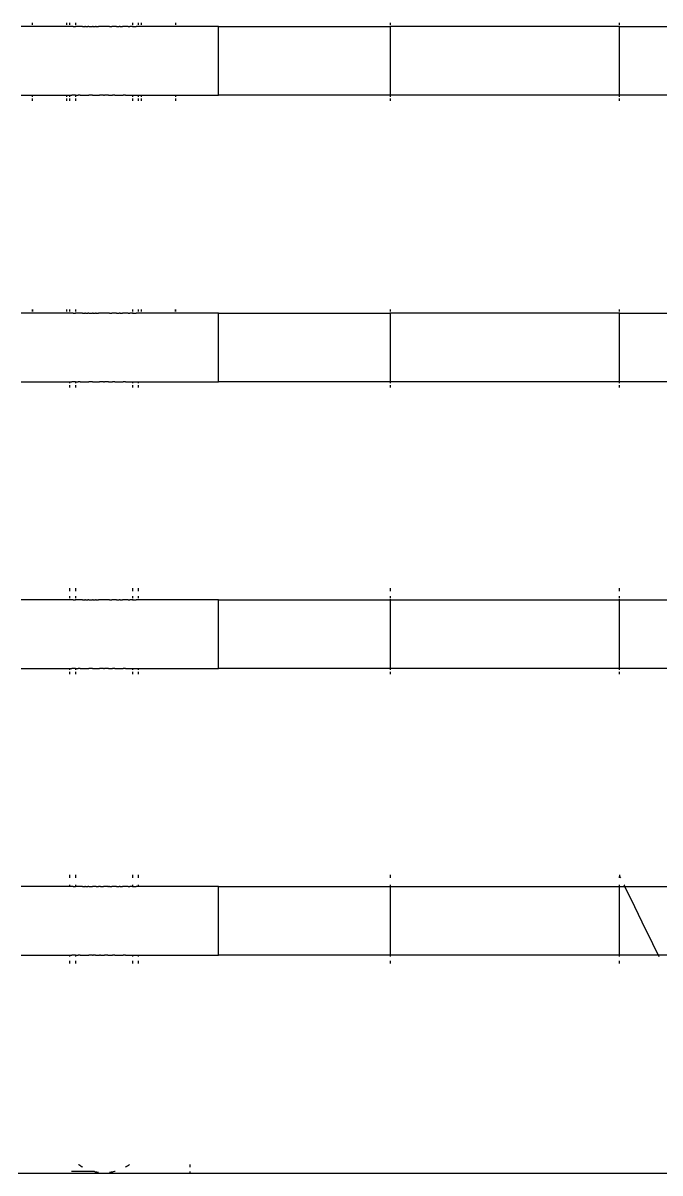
# Model space of a CAD drawing. Header units: millimetres. Extents: x -2916 to 2490, y 92 to 4100.
# Drawn here: x -1786.2 to -1675, y 2568.1 to 2768.7 of the extents above; entities that cross this region are included whole.
import ezdxf

# ---------------------------------------------------------------- set-up
doc = ezdxf.new("R2010")
doc.units = ezdxf.units.MM

msp = doc.modelspace()

# ---------------------------------------------------------------- linework, layer by layer
for p, q in [((-1785.88, 2768.14), (-1786.56, 2768.14)), ((-1785.18, 2768.14), (-1785.88, 2768.14)), ((-1784.58, 2768.14), (-1785.18, 2768.14)), ((-1784.58, 2768.41), (-1784.58, 2768.73)), ((-1784.58, 2768.14), (-1784.58, 2768.21)), ((-1784.45, 2768.14), (-1784.58, 2768.14)), ((-1783.68, 2768.14), (-1784.45, 2768.14)), ((-1782.89, 2768.14), (-1783.68, 2768.14)), ((-1782.08, 2768.14), (-1782.89, 2768.14)), ((-1781.25, 2768.14), (-1782.08, 2768.14)), ((-1780.39, 2768.14), (-1781.25, 2768.14)), ((-1779.52, 2768.14), (-1780.39, 2768.14)), ((-1778.62, 2768.14), (-1779.52, 2768.14)), ((-1778.58, 2768.14), (-1778.62, 2768.14)), ((-1778.58, 2768.41), (-1778.58, 2768.73)), ((-1778.58, 2768.14), (-1778.58, 2768.21)), ((-1778.08, 2768.14), (-1778.58, 2768.14)), ((-1778.08, 2768.73), (-1778.08, 2768.41)), ((-1778.08, 2768.21), (-1778.08, 2768.14)), ((-1777.72, 2768.14), (-1778.08, 2768.14)), ((-1777.49, 2768.14), (-1777.72, 2768.14)), ((-1777.49, 2768.14), (-1777.08, 2768.14)), ((-1777.08, 2768.73), (-1777.08, 2768.41)), ((-1777.08, 2768.21), (-1777.08, 2768.14)), ((-1777.04, 2768.14), (-1777.08, 2768.14)), ((-1776.86, 2768.14), (-1777.04, 2768.14)), ((-1776.8, 2768.14), (-1776.86, 2768.14)), ((-1776.6, 2768.14), (-1776.8, 2768.14)), ((-1776.22, 2768.14), (-1776.6, 2768.14)), ((-1775.87, 2768.14), (-1776.22, 2768.14)), ((-1775.81, 2768.14), (-1775.87, 2768.14)), ((-1775.81, 2768.14), (-1775.41, 2768.14)), ((-1775.3, 2768.14), (-1775.41, 2768.14)), ((-1775.3, 2768.14), (-1774.93, 2768.14)), ((-1774.72, 2768.14), (-1774.93, 2768.14)), ((-1774.72, 2768.14), (-1774.09, 2768.14)), ((-1773.98, 2768.14), (-1774.09, 2768.14)), ((-1773.98, 2768.14), (-1773.56, 2768.14)), ((-1773.42, 2768.14), (-1773.56, 2768.14)), ((-1773.42, 2768.14), (-1773.03, 2768.14)), ((-1772.87, 2768.14), (-1773.03, 2768.14)), ((-1772.72, 2768.14), (-1772.87, 2768.14)), ((-1772.16, 2768.14), (-1772.72, 2768.14)), ((-1772.08, 2768.14), (-1772.16, 2768.14)), ((-1772.01, 2768.14), (-1772.08, 2768.14)), ((-1771.44, 2768.14), (-1772.01, 2768.14)), ((-1771.3, 2768.14), (-1771.44, 2768.14)), ((-1771.13, 2768.14), (-1771.3, 2768.14)), ((-1771.13, 2768.14), (-1770.74, 2768.14)), ((-1770.6, 2768.14), (-1770.74, 2768.14)), ((-1770.18, 2768.14), (-1770.6, 2768.14)), ((-1770.07, 2768.14), (-1770.18, 2768.14)), ((-1769.92, 2768.14), (-1770.07, 2768.14)), ((-1769.92, 2768.14), (-1769.44, 2768.14)), ((-1769.32, 2768.14), (-1769.44, 2768.14)), ((-1769.24, 2768.14), (-1769.32, 2768.14)), ((-1769.24, 2768.14), (-1768.86, 2768.14)), ((-1768.75, 2768.14), (-1768.86, 2768.14)), ((-1768.35, 2768.14), (-1768.75, 2768.14)), ((-1768.28, 2768.14), (-1768.35, 2768.14)), ((-1768.26, 2768.14), (-1768.28, 2768.14)), ((-1767.94, 2768.14), (-1768.26, 2768.14)), ((-1767.84, 2768.14), (-1767.94, 2768.14)), ((-1767.84, 2768.14), (-1767.56, 2768.14)), ((-1767.5, 2768.14), (-1767.56, 2768.14)), ((-1767.36, 2768.14), (-1767.5, 2768.14)), ((-1767.31, 2768.14), (-1767.36, 2768.14)), ((-1767.26, 2768.14), (-1767.31, 2768.14)), ((-1767.13, 2768.14), (-1767.26, 2768.14)), ((-1767.08, 2768.14), (-1767.13, 2768.14)), ((-1767.08, 2768.73), (-1767.08, 2768.41)), ((-1767.08, 2768.21), (-1767.08, 2768.14)), ((-1767.08, 2768.14), (-1766.67, 2768.14)), ((-1766.67, 2768.14), (-1766.45, 2768.14)), ((-1766.08, 2768.14), (-1766.45, 2768.14)), ((-1766.08, 2768.41), (-1766.08, 2768.73)), ((-1766.08, 2768.14), (-1766.08, 2768.21)), ((-1765.58, 2768.14), (-1766.08, 2768.14)), ((-1765.58, 2768.73), (-1765.58, 2768.41)), ((-1765.58, 2768.21), (-1765.58, 2768.14)), ((-1765.54, 2768.14), (-1765.58, 2768.14)), ((-1764.65, 2768.14), (-1765.54, 2768.14)), ((-1763.77, 2768.14), (-1764.65, 2768.14)), ((-1762.92, 2768.14), (-1763.77, 2768.14)), ((-1762.08, 2768.14), (-1762.92, 2768.14)), ((-1761.27, 2768.14), (-1762.08, 2768.14)), ((-1760.48, 2768.14), (-1761.27, 2768.14)), ((-1759.72, 2768.14), (-1760.48, 2768.14)), ((-1759.58, 2768.14), (-1759.72, 2768.14)), ((-1759.58, 2768.73), (-1759.58, 2768.41)), ((-1759.58, 2768.21), (-1759.58, 2768.14)), ((-1758.98, 2768.14), (-1759.58, 2768.14)), ((-1758.28, 2768.14), (-1758.98, 2768.14)), ((-1757.61, 2768.14), (-1758.28, 2768.14)), ((-1756.97, 2768.14), (-1757.61, 2768.14)), ((-1756.36, 2768.14), (-1756.97, 2768.14)), ((-1755.79, 2768.14), (-1756.36, 2768.14)), ((-1755.26, 2768.14), (-1755.79, 2768.14)), ((-1754.76, 2768.14), (-1755.26, 2768.14)), ((-1754.31, 2768.14), (-1754.76, 2768.14)), ((-1753.89, 2768.14), (-1754.31, 2768.14)), ((-1753.51, 2768.14), (-1753.89, 2768.14)), ((-1753.18, 2768.14), (-1753.51, 2768.14)), ((-1752.89, 2768.14), (-1753.18, 2768.14)), ((-1752.65, 2768.14), (-1752.89, 2768.14)), ((-1752.44, 2768.14), (-1752.65, 2768.14)), ((-1752.29, 2768.14), (-1752.44, 2768.14)), ((-1752.17, 2768.14), (-1752.29, 2768.14)), ((-1752.08, 2768.14), (-1752.17, 2768.14)), ((-1752.08, 2756.14), (-1752.08, 2768.14)), ((-1752.08, 2768.14), (-1722.08, 2768.14)), ((-1722.08, 2768.41), (-1722.08, 2768.73)), ((-1722.08, 2768.14), (-1722.08, 2768.21)), ((-1722.08, 2756.14), (-1722.08, 2768.14)), ((-1682.08, 2768.14), (-1722.08, 2768.14)), ((-1682.08, 2768.41), (-1682.08, 2768.73)), ((-1682.08, 2768.17), (-1682.08, 2768.21)), ((-1682.08, 2768.14), (-1682.08, 2768.17)), ((-1682.08, 2768.14), (-1663.4, 2768.14)), ((-1682.08, 2756.14), (-1682.08, 2768.14)), ((-1786.56, 2756.14), (-1785.88, 2756.14)), ((-1785.88, 2756.14), (-1785.18, 2756.14)), ((-1785.18, 2756.14), (-1784.58, 2756.14)), ((-1784.58, 2756.14), (-1784.45, 2756.14)), ((-1784.58, 2756.08), (-1784.58, 2756.14)), ((-1784.58, 2755.88), (-1784.58, 2756.08)), ((-1784.45, 2756.14), (-1783.68, 2756.14)), ((-1783.68, 2756.14), (-1782.89, 2756.14)), ((-1782.89, 2756.14), (-1782.08, 2756.14)), ((-1782.08, 2756.14), (-1781.25, 2756.14)), ((-1781.25, 2756.14), (-1780.39, 2756.14)), ((-1780.39, 2756.14), (-1779.52, 2756.14)), ((-1779.52, 2756.14), (-1778.62, 2756.14)), ((-1778.62, 2756.14), (-1778.58, 2756.14)), ((-1778.58, 2756.08), (-1778.58, 2756.14)), ((-1778.58, 2756.14), (-1778.08, 2756.14)), ((-1778.58, 2755.88), (-1778.58, 2756.08)), ((-1778.08, 2756.14), (-1778.08, 2756.08)), ((-1778.08, 2756.14), (-1777.72, 2756.14)), ((-1778.08, 2756.08), (-1778.08, 2755.88)), ((-1777.49, 2756.14), (-1777.72, 2756.14)), ((-1777.08, 2756.14), (-1777.49, 2756.14)), ((-1777.08, 2756.14), (-1777.04, 2756.14)), ((-1777.08, 2756.14), (-1777.08, 2756.11)), ((-1777.08, 2756.11), (-1777.08, 2756.08)), ((-1777.08, 2756.08), (-1777.08, 2755.88)), ((-1777.04, 2756.14), (-1776.86, 2756.14)), ((-1776.86, 2756.14), (-1776.8, 2756.14)), ((-1776.8, 2756.14), (-1776.6, 2756.14)), ((-1776.22, 2756.14), (-1776.6, 2756.14)), ((-1776.22, 2756.14), (-1775.87, 2756.14)), ((-1775.87, 2756.14), (-1775.81, 2756.14)), ((-1775.81, 2756.14), (-1775.41, 2756.14)), ((-1775.41, 2756.14), (-1775.3, 2756.14)), ((-1775.3, 2756.14), (-1774.93, 2756.14)), ((-1774.93, 2756.14), (-1774.72, 2756.14)), ((-1774.09, 2756.14), (-1774.72, 2756.14)), ((-1774.09, 2756.14), (-1773.98, 2756.14)), ((-1773.98, 2756.14), (-1773.56, 2756.14)), ((-1773.56, 2756.14), (-1773.42, 2756.14)), ((-1773.42, 2756.14), (-1773.03, 2756.14)), ((-1773.03, 2756.14), (-1772.87, 2756.14)), ((-1772.72, 2756.14), (-1772.87, 2756.14)), ((-1772.16, 2756.14), (-1772.72, 2756.14)), ((-1772.16, 2756.14), (-1772.08, 2756.14)), ((-1772.08, 2756.14), (-1772.01, 2756.14)), ((-1771.44, 2756.14), (-1772.01, 2756.14)), ((-1771.3, 2756.14), (-1771.44, 2756.14)), ((-1771.3, 2756.14), (-1771.13, 2756.14)), ((-1771.13, 2756.14), (-1770.74, 2756.14)), ((-1770.74, 2756.14), (-1770.6, 2756.14)), ((-1770.18, 2756.14), (-1770.6, 2756.14)), ((-1770.18, 2756.14), (-1770.07, 2756.14)), ((-1770.07, 2756.14), (-1769.92, 2756.14)), ((-1769.92, 2756.14), (-1769.44, 2756.14)), ((-1769.44, 2756.14), (-1769.32, 2756.14)), ((-1769.32, 2756.14), (-1769.24, 2756.14)), ((-1769.24, 2756.14), (-1768.86, 2756.14)), ((-1768.86, 2756.14), (-1768.75, 2756.14)), ((-1768.35, 2756.14), (-1768.75, 2756.14)), ((-1768.35, 2756.14), (-1768.28, 2756.14)), ((-1768.28, 2756.14), (-1768.26, 2756.14)), ((-1768.26, 2756.14), (-1767.94, 2756.14)), ((-1767.94, 2756.14), (-1767.84, 2756.14)), ((-1767.84, 2756.14), (-1767.56, 2756.14)), ((-1767.56, 2756.14), (-1767.5, 2756.14)), ((-1767.5, 2756.14), (-1767.36, 2756.14)), ((-1767.36, 2756.14), (-1767.31, 2756.14)), ((-1767.31, 2756.14), (-1767.26, 2756.14)), ((-1767.26, 2756.14), (-1767.13, 2756.14)), ((-1767.13, 2756.14), (-1767.08, 2756.14)), ((-1767.08, 2756.14), (-1767.08, 2756.11)), ((-1767.08, 2756.14), (-1766.67, 2756.14)), ((-1767.08, 2756.11), (-1767.08, 2756.08)), ((-1767.08, 2756.08), (-1767.08, 2755.88)), ((-1766.67, 2756.14), (-1766.45, 2756.14)), ((-1766.45, 2756.14), (-1766.08, 2756.14)), ((-1766.08, 2756.11), (-1766.08, 2756.14)), ((-1766.08, 2756.14), (-1765.58, 2756.14)), ((-1766.08, 2756.08), (-1766.08, 2756.11)), ((-1766.08, 2755.88), (-1766.08, 2756.08)), ((-1765.58, 2756.14), (-1765.54, 2756.14)), ((-1765.58, 2756.14), (-1765.58, 2756.11)), ((-1765.58, 2756.11), (-1765.58, 2756.08)), ((-1765.58, 2756.08), (-1765.58, 2755.88)), ((-1765.54, 2756.14), (-1764.65, 2756.14)), ((-1764.65, 2756.14), (-1763.77, 2756.14)), ((-1763.77, 2756.14), (-1762.92, 2756.14)), ((-1762.92, 2756.14), (-1762.08, 2756.14)), ((-1762.08, 2756.14), (-1761.27, 2756.14)), ((-1761.27, 2756.14), (-1760.48, 2756.14)), ((-1760.48, 2756.14), (-1759.72, 2756.14)), ((-1759.72, 2756.14), (-1759.58, 2756.14)), ((-1759.58, 2756.14), (-1758.98, 2756.14)), ((-1759.58, 2756.14), (-1759.58, 2756.11)), ((-1759.58, 2756.11), (-1759.58, 2756.08)), ((-1759.58, 2756.08), (-1759.58, 2755.88)), ((-1758.98, 2756.14), (-1758.28, 2756.14)), ((-1758.28, 2756.14), (-1757.61, 2756.14)), ((-1757.61, 2756.14), (-1756.97, 2756.14)), ((-1756.97, 2756.14), (-1756.36, 2756.14)), ((-1756.36, 2756.14), (-1755.79, 2756.14)), ((-1755.79, 2756.14), (-1755.26, 2756.14)), ((-1755.26, 2756.14), (-1754.76, 2756.14)), ((-1754.76, 2756.14), (-1754.31, 2756.14)), ((-1754.31, 2756.14), (-1753.89, 2756.14)), ((-1753.89, 2756.14), (-1753.51, 2756.14)), ((-1753.51, 2756.14), (-1753.18, 2756.14)), ((-1753.18, 2756.14), (-1752.89, 2756.14)), ((-1752.89, 2756.14), (-1752.65, 2756.14)), ((-1752.65, 2756.14), (-1752.44, 2756.14)), ((-1752.44, 2756.14), (-1752.29, 2756.14)), ((-1752.29, 2756.14), (-1752.17, 2756.14)), ((-1752.17, 2756.14), (-1752.08, 2756.14)), ((-1722.08, 2756.14), (-1752.08, 2756.14)), ((-1722.08, 2756.11), (-1722.08, 2756.14)), ((-1682.08, 2756.14), (-1722.08, 2756.14)), ((-1722.08, 2756.08), (-1722.08, 2756.11)), ((-1722.08, 2755.88), (-1722.08, 2756.08)), ((-1682.08, 2756.11), (-1682.08, 2756.14)), ((-1663.4, 2756.14), (-1682.08, 2756.14)), ((-1682.08, 2756.08), (-1682.08, 2756.11)), ((-1682.08, 2755.88), (-1682.08, 2756.08)), ((-1784.58, 2755.14), (-1784.58, 2755.56)), ((-1778.58, 2755.14), (-1778.58, 2755.56)), ((-1778.08, 2755.56), (-1778.08, 2755.14)), ((-1777.08, 2755.56), (-1777.08, 2755.14)), ((-1767.08, 2755.56), (-1767.08, 2755.14)), ((-1766.08, 2755.14), (-1766.08, 2755.56)), ((-1765.58, 2755.56), (-1765.58, 2755.14)), ((-1759.58, 2755.56), (-1759.58, 2755.14)), ((-1722.08, 2755.14), (-1722.08, 2755.56)), ((-1682.08, 2755.14), (-1682.08, 2755.56)), ((-1785.88, 2718.14), (-1786.56, 2718.14)), ((-1785.18, 2718.14), (-1785.88, 2718.14)), ((-1784.58, 2718.14), (-1785.18, 2718.14)), ((-1784.58, 2718.41), (-1784.58, 2718.73)), ((-1784.58, 2718.14), (-1784.58, 2718.21)), ((-1784.48, 2718.14), (-1784.58, 2718.14)), ((-1784.48, 2718.41), (-1784.48, 2718.73)), ((-1784.48, 2718.14), (-1784.48, 2718.21)), ((-1784.45, 2718.14), (-1784.48, 2718.14)), ((-1783.68, 2718.14), (-1784.45, 2718.14)), ((-1782.89, 2718.14), (-1783.68, 2718.14)), ((-1782.08, 2718.14), (-1782.89, 2718.14)), ((-1781.25, 2718.14), (-1782.08, 2718.14)), ((-1780.39, 2718.14), (-1781.25, 2718.14)), ((-1779.52, 2718.14), (-1780.39, 2718.14)), ((-1778.62, 2718.14), (-1779.52, 2718.14)), ((-1778.58, 2718.14), (-1778.62, 2718.14)), ((-1778.58, 2718.41), (-1778.58, 2718.73)), ((-1778.58, 2718.14), (-1778.58, 2718.21)), ((-1778.08, 2718.14), (-1778.58, 2718.14)), ((-1778.08, 2718.73), (-1778.08, 2718.41)), ((-1778.08, 2718.21), (-1778.08, 2718.14)), ((-1777.72, 2718.14), (-1778.08, 2718.14)), ((-1777.49, 2718.14), (-1777.72, 2718.14)), ((-1777.49, 2718.14), (-1777.08, 2718.14)), ((-1777.08, 2718.73), (-1777.08, 2718.41)), ((-1777.08, 2718.21), (-1777.08, 2718.14)), ((-1777.04, 2718.14), (-1777.08, 2718.14)), ((-1776.86, 2718.14), (-1777.04, 2718.14)), ((-1776.8, 2718.14), (-1776.86, 2718.14)), ((-1776.6, 2718.14), (-1776.8, 2718.14)), ((-1776.22, 2718.14), (-1776.6, 2718.14)), ((-1775.87, 2718.14), (-1776.22, 2718.14)), ((-1775.81, 2718.14), (-1775.87, 2718.14)), ((-1775.81, 2718.14), (-1775.41, 2718.14)), ((-1775.3, 2718.14), (-1775.41, 2718.14)), ((-1775.3, 2718.14), (-1774.93, 2718.14)), ((-1774.72, 2718.14), (-1774.93, 2718.14)), ((-1774.72, 2718.14), (-1774.09, 2718.14)), ((-1773.98, 2718.14), (-1774.09, 2718.14)), ((-1773.98, 2718.14), (-1773.56, 2718.14)), ((-1773.42, 2718.14), (-1773.56, 2718.14)), ((-1773.42, 2718.14), (-1773.03, 2718.14)), ((-1772.87, 2718.14), (-1773.03, 2718.14)), ((-1772.72, 2718.14), (-1772.87, 2718.14)), ((-1772.16, 2718.14), (-1772.72, 2718.14)), ((-1772.08, 2718.14), (-1772.16, 2718.14)), ((-1772.01, 2718.14), (-1772.08, 2718.14)), ((-1771.44, 2718.14), (-1772.01, 2718.14)), ((-1771.3, 2718.14), (-1771.44, 2718.14)), ((-1771.13, 2718.14), (-1771.3, 2718.14)), ((-1771.13, 2718.14), (-1770.74, 2718.14)), ((-1770.6, 2718.14), (-1770.74, 2718.14)), ((-1770.18, 2718.14), (-1770.6, 2718.14)), ((-1770.07, 2718.14), (-1770.18, 2718.14)), ((-1769.92, 2718.14), (-1770.07, 2718.14)), ((-1769.92, 2718.14), (-1769.44, 2718.14)), ((-1769.32, 2718.14), (-1769.44, 2718.14)), ((-1769.24, 2718.14), (-1769.32, 2718.14)), ((-1769.24, 2718.14), (-1768.86, 2718.14)), ((-1768.75, 2718.14), (-1768.86, 2718.14)), ((-1768.35, 2718.14), (-1768.75, 2718.14)), ((-1768.28, 2718.14), (-1768.35, 2718.14)), ((-1768.26, 2718.14), (-1768.28, 2718.14)), ((-1767.94, 2718.14), (-1768.26, 2718.14)), ((-1767.84, 2718.14), (-1767.94, 2718.14)), ((-1767.84, 2718.14), (-1767.56, 2718.14)), ((-1767.5, 2718.14), (-1767.56, 2718.14)), ((-1767.36, 2718.14), (-1767.5, 2718.14)), ((-1767.31, 2718.14), (-1767.36, 2718.14)), ((-1767.26, 2718.14), (-1767.31, 2718.14)), ((-1767.13, 2718.14), (-1767.26, 2718.14)), ((-1767.08, 2718.14), (-1767.13, 2718.14)), ((-1767.08, 2718.73), (-1767.08, 2718.41)), ((-1767.08, 2718.21), (-1767.08, 2718.14)), ((-1767.08, 2718.14), (-1766.67, 2718.14)), ((-1766.67, 2718.14), (-1766.45, 2718.14)), ((-1766.08, 2718.14), (-1766.45, 2718.14)), ((-1766.08, 2718.41), (-1766.08, 2718.73)), ((-1766.08, 2718.14), (-1766.08, 2718.21)), ((-1765.58, 2718.14), (-1766.08, 2718.14)), ((-1765.58, 2718.73), (-1765.58, 2718.41)), ((-1765.58, 2718.21), (-1765.58, 2718.14)), ((-1765.54, 2718.14), (-1765.58, 2718.14)), ((-1764.65, 2718.14), (-1765.54, 2718.14)), ((-1763.77, 2718.14), (-1764.65, 2718.14)), ((-1762.92, 2718.14), (-1763.77, 2718.14)), ((-1762.08, 2718.14), (-1762.92, 2718.14)), ((-1761.27, 2718.14), (-1762.08, 2718.14)), ((-1760.48, 2718.14), (-1761.27, 2718.14)), ((-1759.72, 2718.14), (-1760.48, 2718.14)), ((-1759.68, 2718.14), (-1759.72, 2718.14)), ((-1759.68, 2718.73), (-1759.68, 2718.41)), ((-1759.68, 2718.21), (-1759.68, 2718.14)), ((-1759.58, 2718.14), (-1759.68, 2718.14)), ((-1759.58, 2718.73), (-1759.58, 2718.41)), ((-1759.58, 2718.21), (-1759.58, 2718.14)), ((-1758.98, 2718.14), (-1759.58, 2718.14)), ((-1758.28, 2718.14), (-1758.98, 2718.14)), ((-1757.61, 2718.14), (-1758.28, 2718.14)), ((-1756.97, 2718.14), (-1757.61, 2718.14)), ((-1756.36, 2718.14), (-1756.97, 2718.14)), ((-1755.79, 2718.14), (-1756.36, 2718.14)), ((-1755.26, 2718.14), (-1755.79, 2718.14)), ((-1754.76, 2718.14), (-1755.26, 2718.14)), ((-1754.31, 2718.14), (-1754.76, 2718.14)), ((-1753.89, 2718.14), (-1754.31, 2718.14)), ((-1753.51, 2718.14), (-1753.89, 2718.14)), ((-1753.18, 2718.14), (-1753.51, 2718.14)), ((-1752.89, 2718.14), (-1753.18, 2718.14)), ((-1752.65, 2718.14), (-1752.89, 2718.14)), ((-1752.44, 2718.14), (-1752.65, 2718.14)), ((-1752.29, 2718.14), (-1752.44, 2718.14)), ((-1752.17, 2718.14), (-1752.29, 2718.14)), ((-1752.08, 2718.14), (-1752.17, 2718.14)), ((-1752.08, 2706.14), (-1752.08, 2718.14)), ((-1752.08, 2718.14), (-1722.08, 2718.14)), ((-1722.08, 2718.41), (-1722.08, 2718.73)), ((-1722.08, 2718.14), (-1722.08, 2718.21)), ((-1722.08, 2706.14), (-1722.08, 2718.14)), ((-1682.08, 2718.14), (-1722.08, 2718.14)), ((-1682.08, 2718.41), (-1682.08, 2718.73)), ((-1682.08, 2718.17), (-1682.08, 2718.21)), ((-1682.08, 2718.14), (-1682.08, 2718.17)), ((-1682.08, 2718.14), (-1663.4, 2718.14)), ((-1682.08, 2706.14), (-1682.08, 2718.14)), ((-1786.56, 2706.14), (-1785.88, 2706.14)), ((-1785.88, 2706.14), (-1785.18, 2706.14)), ((-1785.18, 2706.14), (-1784.45, 2706.14)), ((-1784.45, 2706.14), (-1783.68, 2706.14)), ((-1783.68, 2706.14), (-1782.89, 2706.14)), ((-1782.89, 2706.14), (-1782.08, 2706.14)), ((-1782.08, 2706.14), (-1781.25, 2706.14)), ((-1781.25, 2706.14), (-1780.39, 2706.14)), ((-1780.39, 2706.14), (-1779.52, 2706.14)), ((-1779.52, 2706.14), (-1778.62, 2706.14)), ((-1778.62, 2706.14), (-1778.08, 2706.14)), ((-1778.08, 2706.14), (-1777.72, 2706.14)), ((-1778.08, 2706.14), (-1778.08, 2706.11)), ((-1778.08, 2706.11), (-1778.08, 2706.08)), ((-1778.08, 2706.08), (-1778.08, 2705.88)), ((-1777.49, 2706.14), (-1777.72, 2706.14)), ((-1777.08, 2706.14), (-1777.49, 2706.14)), ((-1777.08, 2706.14), (-1777.04, 2706.14)), ((-1777.08, 2706.14), (-1777.08, 2706.11)), ((-1777.08, 2706.11), (-1777.08, 2706.08)), ((-1777.08, 2706.08), (-1777.08, 2705.88)), ((-1777.04, 2706.14), (-1776.86, 2706.14)), ((-1776.86, 2706.14), (-1776.8, 2706.14)), ((-1776.8, 2706.14), (-1776.6, 2706.14)), ((-1776.22, 2706.14), (-1776.6, 2706.14)), ((-1776.22, 2706.14), (-1775.87, 2706.14)), ((-1775.87, 2706.14), (-1775.81, 2706.14)), ((-1775.81, 2706.14), (-1775.41, 2706.14)), ((-1775.41, 2706.14), (-1775.3, 2706.14)), ((-1775.3, 2706.14), (-1774.93, 2706.14)), ((-1774.93, 2706.14), (-1774.72, 2706.14)), ((-1774.09, 2706.14), (-1774.72, 2706.14)), ((-1774.09, 2706.14), (-1773.98, 2706.14)), ((-1773.98, 2706.14), (-1773.56, 2706.14)), ((-1773.56, 2706.14), (-1773.42, 2706.14)), ((-1773.42, 2706.14), (-1773.03, 2706.14)), ((-1773.03, 2706.14), (-1772.87, 2706.14)), ((-1772.72, 2706.14), (-1772.87, 2706.14)), ((-1772.16, 2706.14), (-1772.72, 2706.14)), ((-1772.16, 2706.14), (-1772.08, 2706.14)), ((-1772.08, 2706.14), (-1772.01, 2706.14)), ((-1771.44, 2706.14), (-1772.01, 2706.14)), ((-1771.3, 2706.14), (-1771.44, 2706.14)), ((-1771.3, 2706.14), (-1771.13, 2706.14)), ((-1771.13, 2706.14), (-1770.74, 2706.14)), ((-1770.74, 2706.14), (-1770.6, 2706.14)), ((-1770.18, 2706.14), (-1770.6, 2706.14)), ((-1770.18, 2706.14), (-1770.07, 2706.14)), ((-1770.07, 2706.14), (-1769.92, 2706.14)), ((-1769.92, 2706.14), (-1769.44, 2706.14)), ((-1769.44, 2706.14), (-1769.32, 2706.14)), ((-1769.32, 2706.14), (-1769.24, 2706.14)), ((-1769.24, 2706.14), (-1768.86, 2706.14)), ((-1768.86, 2706.14), (-1768.75, 2706.14)), ((-1768.35, 2706.14), (-1768.75, 2706.14)), ((-1768.35, 2706.14), (-1768.28, 2706.14)), ((-1768.28, 2706.14), (-1768.26, 2706.14)), ((-1768.26, 2706.14), (-1767.94, 2706.14)), ((-1767.94, 2706.14), (-1767.84, 2706.14)), ((-1767.84, 2706.14), (-1767.56, 2706.14)), ((-1767.56, 2706.14), (-1767.5, 2706.14)), ((-1767.5, 2706.14), (-1767.36, 2706.14)), ((-1767.36, 2706.14), (-1767.31, 2706.14)), ((-1767.31, 2706.14), (-1767.26, 2706.14)), ((-1767.26, 2706.14), (-1767.13, 2706.14)), ((-1767.13, 2706.14), (-1767.08, 2706.14)), ((-1767.08, 2706.14), (-1767.08, 2706.11)), ((-1767.08, 2706.14), (-1766.67, 2706.14)), ((-1767.08, 2706.11), (-1767.08, 2706.08)), ((-1767.08, 2706.08), (-1767.08, 2705.88)), ((-1766.67, 2706.14), (-1766.45, 2706.14)), ((-1766.45, 2706.14), (-1766.08, 2706.14)), ((-1766.08, 2706.14), (-1765.54, 2706.14)), ((-1766.08, 2706.11), (-1766.08, 2706.14)), ((-1766.08, 2706.08), (-1766.08, 2706.11)), ((-1766.08, 2705.88), (-1766.08, 2706.08)), ((-1765.54, 2706.14), (-1764.65, 2706.14)), ((-1764.65, 2706.14), (-1763.77, 2706.14)), ((-1763.77, 2706.14), (-1762.92, 2706.14)), ((-1762.92, 2706.14), (-1762.08, 2706.14)), ((-1762.08, 2706.14), (-1761.27, 2706.14)), ((-1761.27, 2706.14), (-1760.48, 2706.14)), ((-1760.48, 2706.14), (-1759.72, 2706.14)), ((-1759.72, 2706.14), (-1758.98, 2706.14)), ((-1758.98, 2706.14), (-1758.28, 2706.14)), ((-1758.28, 2706.14), (-1757.61, 2706.14)), ((-1757.61, 2706.14), (-1756.97, 2706.14)), ((-1756.97, 2706.14), (-1756.36, 2706.14)), ((-1756.36, 2706.14), (-1755.79, 2706.14)), ((-1755.79, 2706.14), (-1755.26, 2706.14)), ((-1755.26, 2706.14), (-1754.76, 2706.14)), ((-1754.76, 2706.14), (-1754.31, 2706.14)), ((-1754.31, 2706.14), (-1753.89, 2706.14)), ((-1753.89, 2706.14), (-1753.51, 2706.14)), ((-1753.51, 2706.14), (-1753.18, 2706.14)), ((-1753.18, 2706.14), (-1752.89, 2706.14)), ((-1752.89, 2706.14), (-1752.65, 2706.14)), ((-1752.65, 2706.14), (-1752.44, 2706.14)), ((-1752.44, 2706.14), (-1752.29, 2706.14)), ((-1752.29, 2706.14), (-1752.17, 2706.14)), ((-1752.17, 2706.14), (-1752.08, 2706.14)), ((-1722.08, 2706.14), (-1752.08, 2706.14)), ((-1722.08, 2706.11), (-1722.08, 2706.14)), ((-1682.08, 2706.14), (-1722.08, 2706.14)), ((-1722.08, 2706.08), (-1722.08, 2706.11)), ((-1722.08, 2705.88), (-1722.08, 2706.08)), ((-1682.08, 2706.12), (-1682.08, 2706.14)), ((-1663.4, 2706.14), (-1682.08, 2706.14)), ((-1682.08, 2706.08), (-1682.08, 2706.12)), ((-1682.08, 2705.88), (-1682.08, 2706.08)), ((-1778.08, 2705.56), (-1778.08, 2705.14)), ((-1777.08, 2705.56), (-1777.08, 2705.14)), ((-1767.08, 2705.56), (-1767.08, 2705.14)), ((-1766.08, 2705.14), (-1766.08, 2705.56)), ((-1722.08, 2705.14), (-1722.08, 2705.56)), ((-1682.08, 2705.14), (-1682.08, 2705.56)), ((-1778.08, 2670.14), (-1778.08, 2669.83)), ((-1778.08, 2669.83), (-1778.08, 2669.63)), ((-1777.08, 2670.14), (-1777.08, 2669.83)), ((-1777.08, 2669.83), (-1777.08, 2669.63)), ((-1767.08, 2670.14), (-1767.08, 2669.83)), ((-1767.08, 2669.83), (-1767.08, 2669.63)), ((-1766.08, 2669.83), (-1766.08, 2670.14)), ((-1766.08, 2669.63), (-1766.08, 2669.83)), ((-1722.08, 2669.85), (-1722.08, 2670.14)), ((-1722.08, 2669.63), (-1722.08, 2669.85)), ((-1682.08, 2669.86), (-1682.08, 2670.14)), ((-1682.08, 2669.63), (-1682.08, 2669.86)), ((-1785.88, 2668.14), (-1786.56, 2668.14)), ((-1785.18, 2668.14), (-1785.88, 2668.14)), ((-1784.45, 2668.14), (-1785.18, 2668.14)), ((-1783.68, 2668.14), (-1784.45, 2668.14)), ((-1782.89, 2668.14), (-1783.68, 2668.14)), ((-1782.08, 2668.14), (-1782.89, 2668.14)), ((-1781.25, 2668.14), (-1782.08, 2668.14)), ((-1780.39, 2668.14), (-1781.25, 2668.14)), ((-1779.52, 2668.14), (-1780.39, 2668.14)), ((-1778.62, 2668.14), (-1779.52, 2668.14)), ((-1778.08, 2668.14), (-1778.62, 2668.14)), ((-1778.08, 2668.73), (-1778.08, 2668.41)), ((-1778.08, 2668.21), (-1778.08, 2668.14)), ((-1777.72, 2668.14), (-1778.08, 2668.14)), ((-1777.49, 2668.14), (-1777.72, 2668.14)), ((-1777.49, 2668.14), (-1777.08, 2668.14)), ((-1777.08, 2668.73), (-1777.08, 2668.41)), ((-1777.08, 2668.21), (-1777.08, 2668.14)), ((-1777.04, 2668.14), (-1777.08, 2668.14)), ((-1776.86, 2668.14), (-1777.04, 2668.14)), ((-1776.8, 2668.14), (-1776.86, 2668.14)), ((-1776.6, 2668.14), (-1776.8, 2668.14)), ((-1776.22, 2668.14), (-1776.6, 2668.14)), ((-1775.87, 2668.14), (-1776.22, 2668.14)), ((-1775.81, 2668.14), (-1775.87, 2668.14)), ((-1775.81, 2668.14), (-1775.41, 2668.14)), ((-1775.3, 2668.14), (-1775.41, 2668.14)), ((-1775.3, 2668.14), (-1774.93, 2668.14)), ((-1774.72, 2668.14), (-1774.93, 2668.14)), ((-1774.72, 2668.14), (-1774.09, 2668.14)), ((-1773.98, 2668.14), (-1774.09, 2668.14)), ((-1773.98, 2668.14), (-1773.56, 2668.14)), ((-1773.42, 2668.14), (-1773.56, 2668.14)), ((-1773.42, 2668.14), (-1773.03, 2668.14)), ((-1772.87, 2668.14), (-1773.03, 2668.14)), ((-1772.72, 2668.14), (-1772.87, 2668.14)), ((-1772.16, 2668.14), (-1772.72, 2668.14)), ((-1772.08, 2668.14), (-1772.16, 2668.14)), ((-1772.01, 2668.14), (-1772.08, 2668.14)), ((-1771.44, 2668.14), (-1772.01, 2668.14)), ((-1771.3, 2668.14), (-1771.44, 2668.14)), ((-1771.13, 2668.14), (-1771.3, 2668.14)), ((-1771.13, 2668.14), (-1770.74, 2668.14)), ((-1770.6, 2668.14), (-1770.74, 2668.14)), ((-1770.18, 2668.14), (-1770.6, 2668.14)), ((-1770.07, 2668.14), (-1770.18, 2668.14)), ((-1769.92, 2668.14), (-1770.07, 2668.14)), ((-1769.92, 2668.14), (-1769.44, 2668.14)), ((-1769.32, 2668.14), (-1769.44, 2668.14)), ((-1769.24, 2668.14), (-1769.32, 2668.14)), ((-1769.24, 2668.14), (-1768.86, 2668.14)), ((-1768.75, 2668.14), (-1768.86, 2668.14)), ((-1768.35, 2668.14), (-1768.75, 2668.14)), ((-1768.28, 2668.14), (-1768.35, 2668.14)), ((-1768.26, 2668.14), (-1768.28, 2668.14)), ((-1767.94, 2668.14), (-1768.26, 2668.14)), ((-1767.84, 2668.14), (-1767.94, 2668.14)), ((-1767.84, 2668.14), (-1767.56, 2668.14)), ((-1767.5, 2668.14), (-1767.56, 2668.14)), ((-1767.36, 2668.14), (-1767.5, 2668.14)), ((-1767.31, 2668.14), (-1767.36, 2668.14)), ((-1767.26, 2668.14), (-1767.31, 2668.14)), ((-1767.13, 2668.14), (-1767.26, 2668.14)), ((-1767.08, 2668.14), (-1767.13, 2668.14)), ((-1767.08, 2668.73), (-1767.08, 2668.41)), ((-1767.08, 2668.21), (-1767.08, 2668.14)), ((-1767.08, 2668.14), (-1766.67, 2668.14)), ((-1766.67, 2668.14), (-1766.45, 2668.14)), ((-1766.08, 2668.14), (-1766.45, 2668.14)), ((-1766.08, 2668.41), (-1766.08, 2668.73)), ((-1766.08, 2668.14), (-1766.08, 2668.21)), ((-1765.54, 2668.14), (-1766.08, 2668.14)), ((-1764.65, 2668.14), (-1765.54, 2668.14)), ((-1763.77, 2668.14), (-1764.65, 2668.14)), ((-1762.92, 2668.14), (-1763.77, 2668.14)), ((-1762.08, 2668.14), (-1762.92, 2668.14)), ((-1761.27, 2668.14), (-1762.08, 2668.14)), ((-1760.48, 2668.14), (-1761.27, 2668.14)), ((-1759.72, 2668.14), (-1760.48, 2668.14)), ((-1758.98, 2668.14), (-1759.72, 2668.14)), ((-1758.28, 2668.14), (-1758.98, 2668.14)), ((-1757.61, 2668.14), (-1758.28, 2668.14)), ((-1756.97, 2668.14), (-1757.61, 2668.14)), ((-1756.36, 2668.14), (-1756.97, 2668.14)), ((-1755.79, 2668.14), (-1756.36, 2668.14)), ((-1755.26, 2668.14), (-1755.79, 2668.14)), ((-1754.76, 2668.14), (-1755.26, 2668.14)), ((-1754.31, 2668.14), (-1754.76, 2668.14)), ((-1753.89, 2668.14), (-1754.31, 2668.14)), ((-1753.51, 2668.14), (-1753.89, 2668.14)), ((-1753.18, 2668.14), (-1753.51, 2668.14)), ((-1752.89, 2668.14), (-1753.18, 2668.14)), ((-1752.65, 2668.14), (-1752.89, 2668.14)), ((-1752.44, 2668.14), (-1752.65, 2668.14)), ((-1752.29, 2668.14), (-1752.44, 2668.14)), ((-1752.17, 2668.14), (-1752.29, 2668.14)), ((-1752.08, 2668.14), (-1752.17, 2668.14)), ((-1752.08, 2656.14), (-1752.08, 2668.14)), ((-1752.08, 2668.14), (-1722.08, 2668.14)), ((-1722.08, 2668.41), (-1722.08, 2668.73)), ((-1722.08, 2668.14), (-1722.08, 2668.21)), ((-1722.08, 2668.14), (-1691.53, 2668.14)), ((-1722.08, 2656.14), (-1722.08, 2668.14)), ((-1691.53, 2668.14), (-1682.08, 2668.14)), ((-1682.08, 2668.41), (-1682.08, 2668.73)), ((-1682.08, 2668.14), (-1682.08, 2668.21)), ((-1682.08, 2668.14), (-1663.4, 2668.14)), ((-1682.08, 2656.14), (-1682.08, 2668.14)), ((-1786.56, 2656.14), (-1785.88, 2656.14)), ((-1785.88, 2656.14), (-1785.18, 2656.14)), ((-1785.18, 2656.14), (-1784.45, 2656.14)), ((-1784.45, 2656.14), (-1783.68, 2656.14)), ((-1783.68, 2656.14), (-1782.89, 2656.14)), ((-1782.89, 2656.14), (-1782.08, 2656.14)), ((-1782.08, 2656.14), (-1781.25, 2656.14)), ((-1781.25, 2656.14), (-1780.39, 2656.14)), ((-1780.39, 2656.14), (-1779.52, 2656.14)), ((-1779.52, 2656.14), (-1778.62, 2656.14)), ((-1778.62, 2656.14), (-1778.08, 2656.14)), ((-1778.08, 2656.14), (-1777.72, 2656.14)), ((-1778.08, 2656.14), (-1778.08, 2656.11)), ((-1778.08, 2656.11), (-1778.08, 2656.08)), ((-1778.08, 2656.08), (-1778.08, 2655.88)), ((-1777.49, 2656.14), (-1777.72, 2656.14)), ((-1777.08, 2656.14), (-1777.49, 2656.14)), ((-1777.08, 2656.14), (-1777.04, 2656.14)), ((-1777.08, 2656.14), (-1777.08, 2656.11)), ((-1777.08, 2656.11), (-1777.08, 2656.08)), ((-1777.08, 2656.08), (-1777.08, 2655.88)), ((-1777.04, 2656.14), (-1776.86, 2656.14)), ((-1776.86, 2656.14), (-1776.8, 2656.14)), ((-1776.8, 2656.14), (-1776.6, 2656.14)), ((-1776.22, 2656.14), (-1776.6, 2656.14)), ((-1776.22, 2656.14), (-1775.87, 2656.14)), ((-1775.87, 2656.14), (-1775.81, 2656.14)), ((-1775.81, 2656.14), (-1775.41, 2656.14)), ((-1775.41, 2656.14), (-1775.3, 2656.14)), ((-1775.3, 2656.14), (-1774.93, 2656.14)), ((-1774.93, 2656.14), (-1774.72, 2656.14)), ((-1774.09, 2656.14), (-1774.72, 2656.14)), ((-1774.09, 2656.14), (-1773.98, 2656.14)), ((-1773.98, 2656.14), (-1773.56, 2656.14)), ((-1773.56, 2656.14), (-1773.42, 2656.14)), ((-1773.42, 2656.14), (-1773.03, 2656.14)), ((-1773.03, 2656.14), (-1772.87, 2656.14)), ((-1772.72, 2656.14), (-1772.87, 2656.14)), ((-1772.16, 2656.14), (-1772.72, 2656.14)), ((-1772.16, 2656.14), (-1772.08, 2656.14)), ((-1772.08, 2656.14), (-1772.01, 2656.14)), ((-1771.44, 2656.14), (-1772.01, 2656.14)), ((-1771.3, 2656.14), (-1771.44, 2656.14)), ((-1771.3, 2656.14), (-1771.13, 2656.14)), ((-1771.13, 2656.14), (-1770.74, 2656.14)), ((-1770.74, 2656.14), (-1770.6, 2656.14)), ((-1770.18, 2656.14), (-1770.6, 2656.14)), ((-1770.18, 2656.14), (-1770.07, 2656.14)), ((-1770.07, 2656.14), (-1769.92, 2656.14)), ((-1769.92, 2656.14), (-1769.44, 2656.14)), ((-1769.44, 2656.14), (-1769.32, 2656.14)), ((-1769.32, 2656.14), (-1769.24, 2656.14)), ((-1769.24, 2656.14), (-1768.86, 2656.14)), ((-1768.86, 2656.14), (-1768.75, 2656.14)), ((-1768.35, 2656.14), (-1768.75, 2656.14)), ((-1768.35, 2656.14), (-1768.28, 2656.14)), ((-1768.28, 2656.14), (-1768.26, 2656.14)), ((-1768.26, 2656.14), (-1767.94, 2656.14)), ((-1767.94, 2656.14), (-1767.84, 2656.14)), ((-1767.84, 2656.14), (-1767.56, 2656.14)), ((-1767.56, 2656.14), (-1767.5, 2656.14)), ((-1767.5, 2656.14), (-1767.36, 2656.14)), ((-1767.36, 2656.14), (-1767.31, 2656.14)), ((-1767.31, 2656.14), (-1767.26, 2656.14)), ((-1767.26, 2656.14), (-1767.13, 2656.14)), ((-1767.13, 2656.14), (-1767.08, 2656.14)), ((-1767.08, 2656.14), (-1767.08, 2656.11)), ((-1767.08, 2656.14), (-1766.67, 2656.14)), ((-1767.08, 2656.11), (-1767.08, 2656.08)), ((-1767.08, 2656.08), (-1767.08, 2655.88)), ((-1766.67, 2656.14), (-1766.45, 2656.14)), ((-1766.45, 2656.14), (-1766.08, 2656.14)), ((-1766.08, 2656.14), (-1765.54, 2656.14)), ((-1766.08, 2656.11), (-1766.08, 2656.14)), ((-1766.08, 2656.08), (-1766.08, 2656.11)), ((-1766.08, 2655.88), (-1766.08, 2656.08)), ((-1765.54, 2656.14), (-1764.65, 2656.14)), ((-1764.65, 2656.14), (-1763.77, 2656.14)), ((-1763.77, 2656.14), (-1762.92, 2656.14)), ((-1762.92, 2656.14), (-1762.08, 2656.14)), ((-1762.08, 2656.14), (-1761.27, 2656.14)), ((-1761.27, 2656.14), (-1760.48, 2656.14)), ((-1760.48, 2656.14), (-1759.72, 2656.14)), ((-1759.72, 2656.14), (-1758.98, 2656.14)), ((-1758.98, 2656.14), (-1758.28, 2656.14)), ((-1758.28, 2656.14), (-1757.61, 2656.14)), ((-1757.61, 2656.14), (-1756.97, 2656.14)), ((-1756.97, 2656.14), (-1756.36, 2656.14)), ((-1756.36, 2656.14), (-1755.79, 2656.14)), ((-1755.79, 2656.14), (-1755.26, 2656.14)), ((-1755.26, 2656.14), (-1754.76, 2656.14)), ((-1754.76, 2656.14), (-1754.31, 2656.14)), ((-1754.31, 2656.14), (-1753.89, 2656.14)), ((-1753.89, 2656.14), (-1753.51, 2656.14)), ((-1753.51, 2656.14), (-1753.18, 2656.14)), ((-1753.18, 2656.14), (-1752.89, 2656.14)), ((-1752.89, 2656.14), (-1752.65, 2656.14)), ((-1752.65, 2656.14), (-1752.44, 2656.14)), ((-1752.44, 2656.14), (-1752.29, 2656.14)), ((-1752.29, 2656.14), (-1752.17, 2656.14)), ((-1752.17, 2656.14), (-1752.08, 2656.14)), ((-1722.08, 2656.14), (-1752.08, 2656.14)), ((-1722.08, 2656.11), (-1722.08, 2656.14)), ((-1682.08, 2656.14), (-1722.08, 2656.14)), ((-1722.08, 2656.08), (-1722.08, 2656.11)), ((-1722.08, 2655.88), (-1722.08, 2656.08)), ((-1682.08, 2656.11), (-1682.08, 2656.14)), ((-1663.4, 2656.14), (-1682.08, 2656.14)), ((-1682.08, 2656.08), (-1682.08, 2656.11)), ((-1682.08, 2655.88), (-1682.08, 2656.08)), ((-1778.08, 2655.56), (-1778.08, 2655.14)), ((-1777.08, 2655.56), (-1777.08, 2655.14)), ((-1767.08, 2655.56), (-1767.08, 2655.14)), ((-1766.08, 2655.14), (-1766.08, 2655.56)), ((-1722.08, 2655.14), (-1722.08, 2655.56)), ((-1682.08, 2655.14), (-1682.08, 2655.56)), ((-1778.08, 2620.14), (-1778.08, 2619.83)), ((-1778.08, 2619.83), (-1778.08, 2619.63)), ((-1777.08, 2620.14), (-1777.08, 2619.83)), ((-1777.08, 2619.83), (-1777.08, 2619.63)), ((-1767.08, 2620.14), (-1767.08, 2619.83)), ((-1767.08, 2619.83), (-1767.08, 2619.63)), ((-1766.08, 2619.83), (-1766.08, 2620.14)), ((-1766.08, 2619.63), (-1766.08, 2619.83)), ((-1722.08, 2619.85), (-1722.08, 2620.14)), ((-1722.08, 2619.63), (-1722.08, 2619.85)), ((-1682.08, 2620.14), (-1682.08, 2619.86)), ((-1682.08, 2619.86), (-1681.94, 2619.63)), ((-1682.08, 2619.63), (-1682.08, 2619.86)), ((-1785.88, 2618.14), (-1786.56, 2618.14)), ((-1785.18, 2618.14), (-1785.88, 2618.14)), ((-1784.45, 2618.14), (-1785.18, 2618.14)), ((-1783.68, 2618.14), (-1784.45, 2618.14)), ((-1782.89, 2618.14), (-1783.68, 2618.14)), ((-1782.08, 2618.14), (-1782.89, 2618.14)), ((-1781.25, 2618.14), (-1782.08, 2618.14)), ((-1780.39, 2618.14), (-1781.25, 2618.14)), ((-1779.52, 2618.14), (-1780.39, 2618.14)), ((-1778.62, 2618.14), (-1779.52, 2618.14)), ((-1778.08, 2618.14), (-1778.62, 2618.14)), ((-1778.08, 2618.41), (-1778.08, 2618.21)), ((-1778.08, 2618.21), (-1778.08, 2618.14)), ((-1777.72, 2618.14), (-1778.08, 2618.14)), ((-1777.49, 2618.14), (-1777.72, 2618.14)), ((-1777.49, 2618.14), (-1777.08, 2618.14)), ((-1777.08, 2618.41), (-1777.08, 2618.21)), ((-1777.08, 2618.21), (-1777.08, 2618.18)), ((-1777.08, 2618.18), (-1777.08, 2618.14)), ((-1777.04, 2618.14), (-1777.08, 2618.14)), ((-1776.86, 2618.14), (-1777.04, 2618.14)), ((-1776.8, 2618.14), (-1776.86, 2618.14)), ((-1776.6, 2618.14), (-1776.8, 2618.14)), ((-1776.22, 2618.14), (-1776.6, 2618.14)), ((-1775.87, 2618.14), (-1776.22, 2618.14)), ((-1775.81, 2618.14), (-1775.87, 2618.14)), ((-1775.81, 2618.14), (-1775.41, 2618.14)), ((-1775.3, 2618.14), (-1775.41, 2618.14)), ((-1775.3, 2618.14), (-1774.93, 2618.14)), ((-1774.72, 2618.14), (-1774.93, 2618.14)), ((-1774.72, 2618.14), (-1774.09, 2618.14)), ((-1773.98, 2618.14), (-1774.09, 2618.14)), ((-1773.56, 2618.14), (-1773.98, 2618.14)), ((-1773.42, 2618.14), (-1773.56, 2618.14)), ((-1773.42, 2618.14), (-1773.03, 2618.14)), ((-1772.87, 2618.14), (-1773.03, 2618.14)), ((-1772.72, 2618.14), (-1772.87, 2618.14)), ((-1772.72, 2618.14), (-1772.16, 2618.14)), ((-1772.08, 2618.14), (-1772.16, 2618.14)), ((-1772.01, 2618.14), (-1772.08, 2618.14)), ((-1771.44, 2618.14), (-1772.01, 2618.14)), ((-1771.44, 2618.14), (-1771.3, 2618.14)), ((-1771.13, 2618.14), (-1771.3, 2618.14)), ((-1771.13, 2618.14), (-1770.74, 2618.14)), ((-1770.6, 2618.14), (-1770.74, 2618.14)), ((-1770.18, 2618.14), (-1770.6, 2618.14)), ((-1770.07, 2618.14), (-1770.18, 2618.14)), ((-1769.92, 2618.14), (-1770.07, 2618.14)), ((-1769.92, 2618.14), (-1769.44, 2618.14)), ((-1769.32, 2618.14), (-1769.44, 2618.14)), ((-1769.24, 2618.14), (-1769.32, 2618.14)), ((-1769.24, 2618.14), (-1768.86, 2618.14)), ((-1768.75, 2618.14), (-1768.86, 2618.14)), ((-1768.35, 2618.14), (-1768.75, 2618.14)), ((-1768.28, 2618.14), (-1768.35, 2618.14)), ((-1768.26, 2618.14), (-1768.28, 2618.14)), ((-1767.94, 2618.14), (-1768.26, 2618.14)), ((-1767.84, 2618.14), (-1767.94, 2618.14)), ((-1767.84, 2618.14), (-1767.56, 2618.14)), ((-1767.5, 2618.14), (-1767.56, 2618.14)), ((-1767.36, 2618.14), (-1767.5, 2618.14)), ((-1767.31, 2618.14), (-1767.36, 2618.14)), ((-1767.26, 2618.14), (-1767.31, 2618.14)), ((-1767.13, 2618.14), (-1767.26, 2618.14)), ((-1767.08, 2618.14), (-1767.13, 2618.14)), ((-1767.08, 2618.41), (-1767.08, 2618.21)), ((-1767.08, 2618.21), (-1767.08, 2618.18)), ((-1767.08, 2618.18), (-1767.08, 2618.14)), ((-1767.08, 2618.14), (-1766.67, 2618.14)), ((-1766.67, 2618.14), (-1766.45, 2618.14)), ((-1766.08, 2618.14), (-1766.45, 2618.14)), ((-1766.08, 2618.21), (-1766.08, 2618.41)), ((-1766.08, 2618.18), (-1766.08, 2618.21)), ((-1766.08, 2618.14), (-1766.08, 2618.18)), ((-1765.54, 2618.14), (-1766.08, 2618.14)), ((-1764.65, 2618.14), (-1765.54, 2618.14)), ((-1763.77, 2618.14), (-1764.65, 2618.14)), ((-1762.92, 2618.14), (-1763.77, 2618.14)), ((-1762.08, 2618.14), (-1762.92, 2618.14)), ((-1761.27, 2618.14), (-1762.08, 2618.14)), ((-1760.48, 2618.14), (-1761.27, 2618.14)), ((-1759.72, 2618.14), (-1760.48, 2618.14)), ((-1758.98, 2618.14), (-1759.72, 2618.14)), ((-1758.28, 2618.14), (-1758.98, 2618.14)), ((-1757.61, 2618.14), (-1758.28, 2618.14)), ((-1756.97, 2618.14), (-1757.61, 2618.14)), ((-1756.36, 2618.14), (-1756.97, 2618.14)), ((-1755.79, 2618.14), (-1756.36, 2618.14)), ((-1755.26, 2618.14), (-1755.79, 2618.14)), ((-1754.76, 2618.14), (-1755.26, 2618.14)), ((-1754.31, 2618.14), (-1754.76, 2618.14)), ((-1753.89, 2618.14), (-1754.31, 2618.14)), ((-1753.51, 2618.14), (-1753.89, 2618.14)), ((-1753.18, 2618.14), (-1753.51, 2618.14)), ((-1752.89, 2618.14), (-1753.18, 2618.14)), ((-1752.65, 2618.14), (-1752.89, 2618.14)), ((-1752.44, 2618.14), (-1752.65, 2618.14)), ((-1752.29, 2618.14), (-1752.44, 2618.14)), ((-1752.17, 2618.14), (-1752.29, 2618.14)), ((-1752.08, 2618.14), (-1752.17, 2618.14)), ((-1752.08, 2606.14), (-1752.08, 2618.14)), ((-1752.08, 2618.14), (-1722.08, 2618.14)), ((-1722.08, 2618.21), (-1722.08, 2618.41)), ((-1722.08, 2618.17), (-1722.08, 2618.21)), ((-1722.08, 2618.14), (-1722.08, 2618.17)), ((-1722.08, 2618.14), (-1691.53, 2618.14)), ((-1722.08, 2606.14), (-1722.08, 2618.14)), ((-1691.53, 2618.14), (-1682.08, 2618.14)), ((-1682.08, 2618.21), (-1682.08, 2618.41)), ((-1682.08, 2618.14), (-1682.08, 2618.21)), ((-1682.08, 2618.14), (-1681.22, 2618.14)), ((-1682.08, 2606.14), (-1682.08, 2618.14)), ((-1681.35, 2618.41), (-1681.25, 2618.21)), ((-1681.22, 2618.14), (-1681.25, 2618.21)), ((-1681.22, 2618.14), (-1673.34, 2618.14)), ((-1681.22, 2618.14), (-1680.14, 2615.94)), ((-1680.14, 2615.94), (-1678.19, 2611.96)), ((-1678.19, 2611.96), (-1676.34, 2608.17)), ((-1676.34, 2608.17), (-1675.35, 2606.14)), ((-1786.56, 2606.14), (-1785.88, 2606.14)), ((-1785.88, 2606.14), (-1785.18, 2606.14)), ((-1785.18, 2606.14), (-1784.45, 2606.14)), ((-1784.45, 2606.14), (-1783.68, 2606.14)), ((-1783.68, 2606.14), (-1782.89, 2606.14)), ((-1782.89, 2606.14), (-1782.08, 2606.14)), ((-1782.08, 2606.14), (-1781.25, 2606.14)), ((-1781.25, 2606.14), (-1780.39, 2606.14)), ((-1780.39, 2606.14), (-1779.52, 2606.14)), ((-1779.52, 2606.14), (-1778.62, 2606.14)), ((-1778.62, 2606.14), (-1778.08, 2606.14)), ((-1778.08, 2606.14), (-1777.72, 2606.14)), ((-1778.08, 2606.14), (-1778.08, 2606.08)), ((-1778.08, 2606.08), (-1778.08, 2605.88)), ((-1777.49, 2606.14), (-1777.72, 2606.14)), ((-1777.08, 2606.14), (-1777.49, 2606.14)), ((-1777.08, 2606.14), (-1777.04, 2606.14)), ((-1777.08, 2606.14), (-1777.08, 2606.11)), ((-1777.08, 2606.11), (-1777.08, 2606.08)), ((-1777.08, 2606.08), (-1777.08, 2605.88)), ((-1777.04, 2606.14), (-1776.86, 2606.14)), ((-1776.86, 2606.14), (-1776.8, 2606.14)), ((-1776.8, 2606.14), (-1776.6, 2606.14)), ((-1776.22, 2606.14), (-1776.6, 2606.14)), ((-1776.22, 2606.14), (-1775.87, 2606.14)), ((-1775.87, 2606.14), (-1775.81, 2606.14)), ((-1775.81, 2606.14), (-1775.41, 2606.14)), ((-1775.41, 2606.14), (-1775.3, 2606.14)), ((-1775.3, 2606.14), (-1774.93, 2606.14)), ((-1774.93, 2606.14), (-1774.72, 2606.14)), ((-1774.09, 2606.14), (-1774.72, 2606.14)), ((-1774.09, 2606.14), (-1773.98, 2606.14)), ((-1773.56, 2606.14), (-1773.98, 2606.14)), ((-1773.56, 2606.14), (-1773.42, 2606.14)), ((-1773.42, 2606.14), (-1773.03, 2606.14)), ((-1773.03, 2606.14), (-1772.87, 2606.14)), ((-1772.72, 2606.14), (-1772.87, 2606.14)), ((-1772.72, 2606.14), (-1772.16, 2606.14)), ((-1772.16, 2606.14), (-1772.08, 2606.14)), ((-1772.08, 2606.14), (-1772.01, 2606.14)), ((-1771.44, 2606.14), (-1772.01, 2606.14)), ((-1771.44, 2606.14), (-1771.3, 2606.14)), ((-1771.3, 2606.14), (-1771.13, 2606.14)), ((-1771.13, 2606.14), (-1770.74, 2606.14)), ((-1770.74, 2606.14), (-1770.6, 2606.14)), ((-1770.18, 2606.14), (-1770.6, 2606.14)), ((-1770.18, 2606.14), (-1770.07, 2606.14)), ((-1770.07, 2606.14), (-1769.92, 2606.14)), ((-1769.92, 2606.14), (-1769.44, 2606.14)), ((-1769.44, 2606.14), (-1769.32, 2606.14)), ((-1769.32, 2606.14), (-1769.24, 2606.14)), ((-1769.24, 2606.14), (-1768.86, 2606.14)), ((-1768.86, 2606.14), (-1768.75, 2606.14)), ((-1768.35, 2606.14), (-1768.75, 2606.14)), ((-1768.35, 2606.14), (-1768.28, 2606.14)), ((-1768.28, 2606.14), (-1768.26, 2606.14)), ((-1768.26, 2606.14), (-1767.94, 2606.14)), ((-1767.94, 2606.14), (-1767.84, 2606.14)), ((-1767.84, 2606.14), (-1767.56, 2606.14)), ((-1767.56, 2606.14), (-1767.5, 2606.14)), ((-1767.5, 2606.14), (-1767.36, 2606.14)), ((-1767.36, 2606.14), (-1767.31, 2606.14)), ((-1767.31, 2606.14), (-1767.26, 2606.14)), ((-1767.26, 2606.14), (-1767.13, 2606.14)), ((-1767.13, 2606.14), (-1767.08, 2606.14)), ((-1767.08, 2606.14), (-1767.08, 2606.11)), ((-1767.08, 2606.14), (-1766.67, 2606.14)), ((-1767.08, 2606.11), (-1767.08, 2606.08)), ((-1767.08, 2606.08), (-1767.08, 2605.88)), ((-1766.67, 2606.14), (-1766.45, 2606.14)), ((-1766.45, 2606.14), (-1766.08, 2606.14)), ((-1766.08, 2606.14), (-1765.54, 2606.14)), ((-1766.08, 2606.11), (-1766.08, 2606.14)), ((-1766.08, 2606.08), (-1766.08, 2606.11)), ((-1766.08, 2605.88), (-1766.08, 2606.08)), ((-1765.54, 2606.14), (-1764.65, 2606.14)), ((-1764.65, 2606.14), (-1763.77, 2606.14)), ((-1763.77, 2606.14), (-1762.92, 2606.14)), ((-1762.92, 2606.14), (-1762.08, 2606.14)), ((-1762.08, 2606.14), (-1761.27, 2606.14)), ((-1761.27, 2606.14), (-1760.48, 2606.14)), ((-1760.48, 2606.14), (-1759.72, 2606.14)), ((-1759.72, 2606.14), (-1758.98, 2606.14)), ((-1758.98, 2606.14), (-1758.28, 2606.14)), ((-1758.28, 2606.14), (-1757.61, 2606.14)), ((-1757.61, 2606.14), (-1756.97, 2606.14)), ((-1756.97, 2606.14), (-1756.36, 2606.14)), ((-1756.36, 2606.14), (-1755.79, 2606.14)), ((-1755.79, 2606.14), (-1755.26, 2606.14)), ((-1755.26, 2606.14), (-1754.76, 2606.14)), ((-1754.76, 2606.14), (-1754.31, 2606.14)), ((-1754.31, 2606.14), (-1753.89, 2606.14)), ((-1753.89, 2606.14), (-1753.51, 2606.14)), ((-1753.51, 2606.14), (-1753.18, 2606.14)), ((-1753.18, 2606.14), (-1752.89, 2606.14)), ((-1752.89, 2606.14), (-1752.65, 2606.14)), ((-1752.65, 2606.14), (-1752.44, 2606.14)), ((-1752.44, 2606.14), (-1752.29, 2606.14)), ((-1752.29, 2606.14), (-1752.17, 2606.14)), ((-1752.17, 2606.14), (-1752.08, 2606.14)), ((-1722.08, 2606.14), (-1752.08, 2606.14)), ((-1722.08, 2606.11), (-1722.08, 2606.14)), ((-1682.08, 2606.14), (-1722.08, 2606.14)), ((-1722.08, 2606.08), (-1722.08, 2606.11)), ((-1722.08, 2605.88), (-1722.08, 2606.08)), ((-1682.08, 2606.11), (-1682.08, 2606.14)), ((-1680.14, 2606.14), (-1682.08, 2606.14)), ((-1682.08, 2606.08), (-1682.08, 2606.11)), ((-1682.08, 2605.88), (-1682.08, 2606.08)), ((-1678.19, 2606.14), (-1680.14, 2606.14)), ((-1676.34, 2606.14), (-1678.19, 2606.14)), ((-1675.35, 2606.14), (-1676.34, 2606.14)), ((-1667.47, 2606.14), (-1675.35, 2606.14)), ((-1675.35, 2606.14), (-1675.33, 2606.12)), ((-1675.33, 2606.12), (-1675.31, 2606.08)), ((-1675.31, 2606.08), (-1675.22, 2605.88)), ((-1778.08, 2605.14), (-1778.08, 2604.66)), ((-1777.08, 2605.14), (-1777.08, 2604.66)), ((-1767.08, 2605.14), (-1767.08, 2604.66)), ((-1766.08, 2604.66), (-1766.08, 2605.14)), ((-1722.08, 2604.66), (-1722.08, 2605.14)), ((-1682.08, 2604.66), (-1682.08, 2605.14)), ((-1776.51, 2569.63), (-1776.48, 2569.63)), ((-1776.43, 2569.59), (-1776.48, 2569.63)), ((-1776.43, 2569.59), (-1776.41, 2569.58)), ((-1776.41, 2569.58), (-1776.41, 2569.55)), ((-1776.39, 2569.53), (-1776.41, 2569.55)), ((-1776.36, 2569.49), (-1776.39, 2569.53)), ((-1767.77, 2569.53), (-1767.82, 2569.47)), ((-1767.63, 2569.63), (-1767.77, 2569.53)), ((-1757.11, 2569.63), (-1757.1, 2569.14)), ((-1787.08, 2568.14), (62.92, 2568.14)), ((-1773.98, 2568.41), (-1777.77, 2568.41)), ((-1776.29, 2569.44), (-1776.36, 2569.49)), ((-1776.1, 2569.34), (-1776.29, 2569.44)), ((-1776.1, 2569.34), (-1776.07, 2569.3)), ((-1776.05, 2569.28), (-1776.07, 2569.3)), ((-1775.99, 2569.24), (-1776.05, 2569.28)), ((-1775.92, 2569.22), (-1775.99, 2569.24)), ((-1775.82, 2569.14), (-1775.92, 2569.22)), ((-1773.93, 2568.39), (-1773.98, 2568.41)), ((-1773.79, 2568.38), (-1773.93, 2568.39)), ((-1773.76, 2568.38), (-1773.79, 2568.38)), ((-1773.76, 2568.38), (-1773.67, 2568.32)), ((-1773.59, 2568.3), (-1773.67, 2568.32)), ((-1773.42, 2568.3), (-1773.59, 2568.3)), ((-1773.41, 2568.27), (-1773.42, 2568.3)), ((-1773.36, 2568.28), (-1773.41, 2568.27)), ((-1773.32, 2568.26), (-1773.36, 2568.28)), ((-1773.26, 2568.25), (-1773.32, 2568.26)), ((-1773.26, 2568.25), (-1773.24, 2568.23)), ((-1773.18, 2568.23), (-1773.24, 2568.23)), ((-1773.15, 2568.22), (-1773.18, 2568.23)), ((-1773.07, 2568.23), (-1773.15, 2568.22)), ((-1773.06, 2568.21), (-1773.07, 2568.23)), ((-1771.02, 2568.22), (-1771.1, 2568.21)), ((-1770.93, 2568.23), (-1771.02, 2568.22)), ((-1770.91, 2568.25), (-1770.93, 2568.23)), ((-1770.85, 2568.26), (-1770.91, 2568.25)), ((-1770.81, 2568.28), (-1770.85, 2568.26)), ((-1770.76, 2568.27), (-1770.81, 2568.28)), ((-1770.58, 2568.3), (-1770.76, 2568.27)), ((-1770.5, 2568.32), (-1770.58, 2568.3)), ((-1770.23, 2568.38), (-1770.5, 2568.32)), ((-1770.18, 2568.41), (-1770.23, 2568.38)), ((-1770.15, 2568.4), (-1770.18, 2568.41)), ((-1770.12, 2568.41), (-1770.15, 2568.4)), ((-1768.25, 2569.22), (-1768.35, 2569.14)), ((-1768.19, 2569.24), (-1768.25, 2569.22)), ((-1768.12, 2569.28), (-1768.19, 2569.24)), ((-1768.09, 2569.32), (-1768.12, 2569.28)), ((-1767.94, 2569.42), (-1768.09, 2569.32)), ((-1767.88, 2569.44), (-1767.94, 2569.42)), ((-1767.82, 2569.47), (-1767.88, 2569.44)), ((-1757.09, 2568.41), (-1757.08, 2568.21))]:
    msp.add_line(p, q)

doc.saveas('drawing.dxf')
